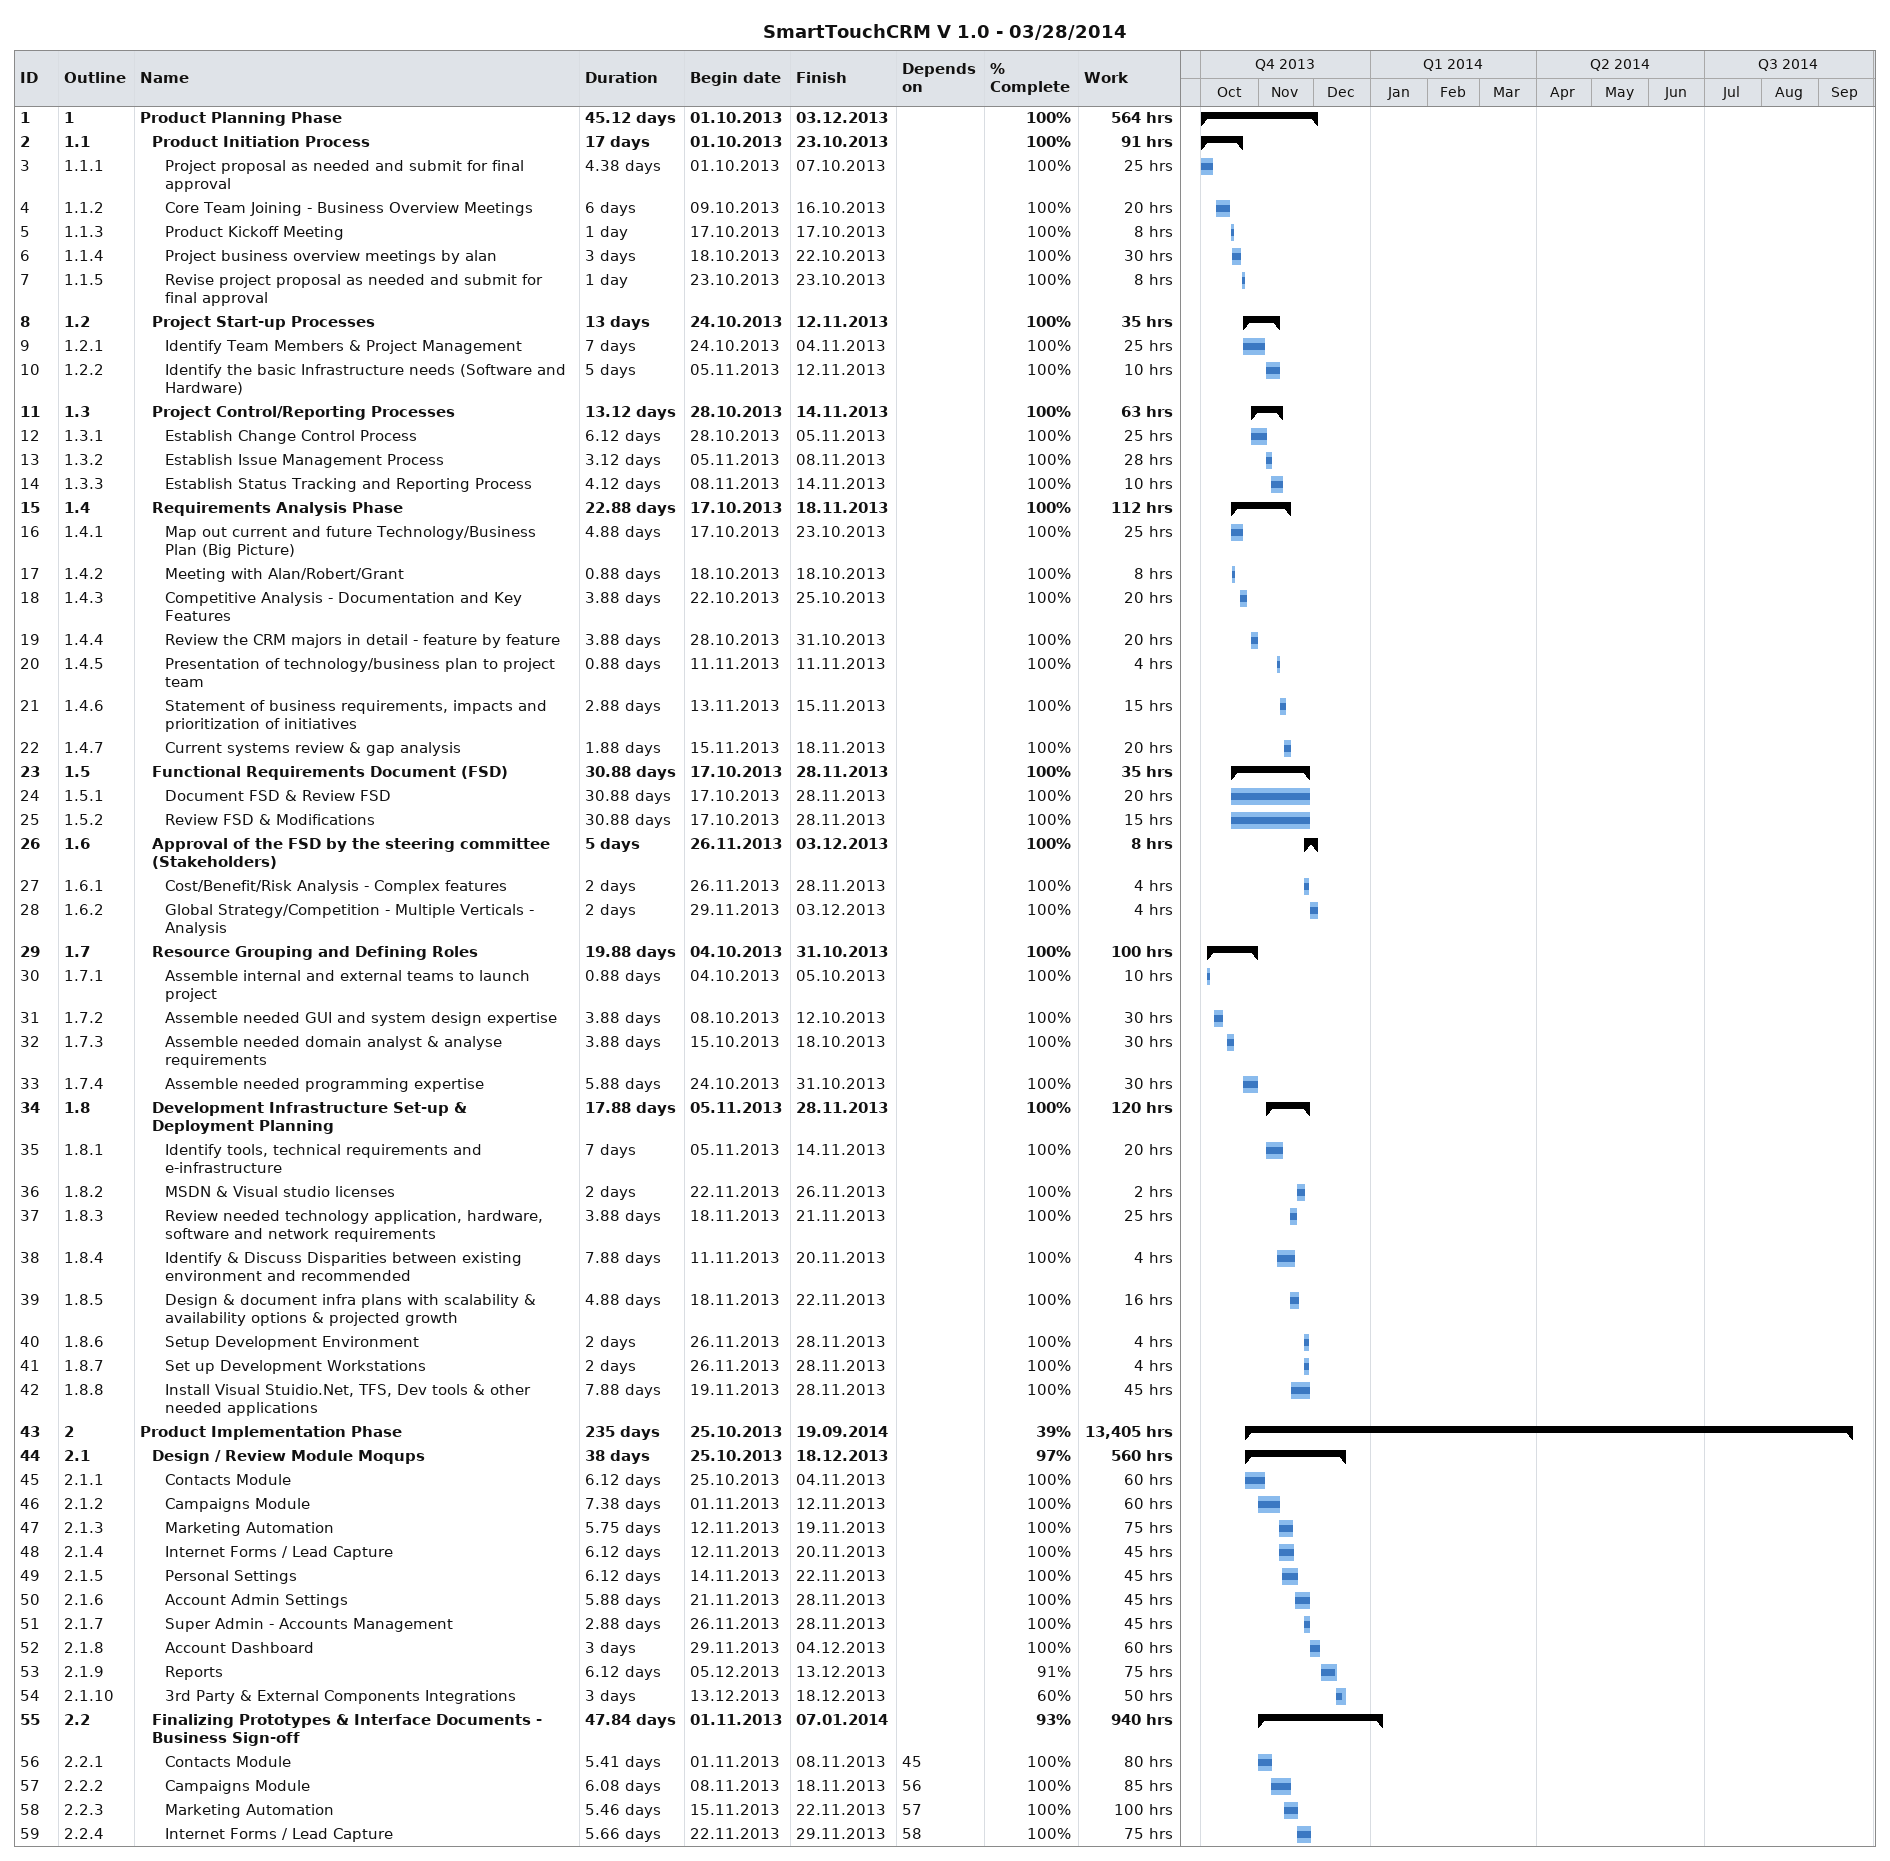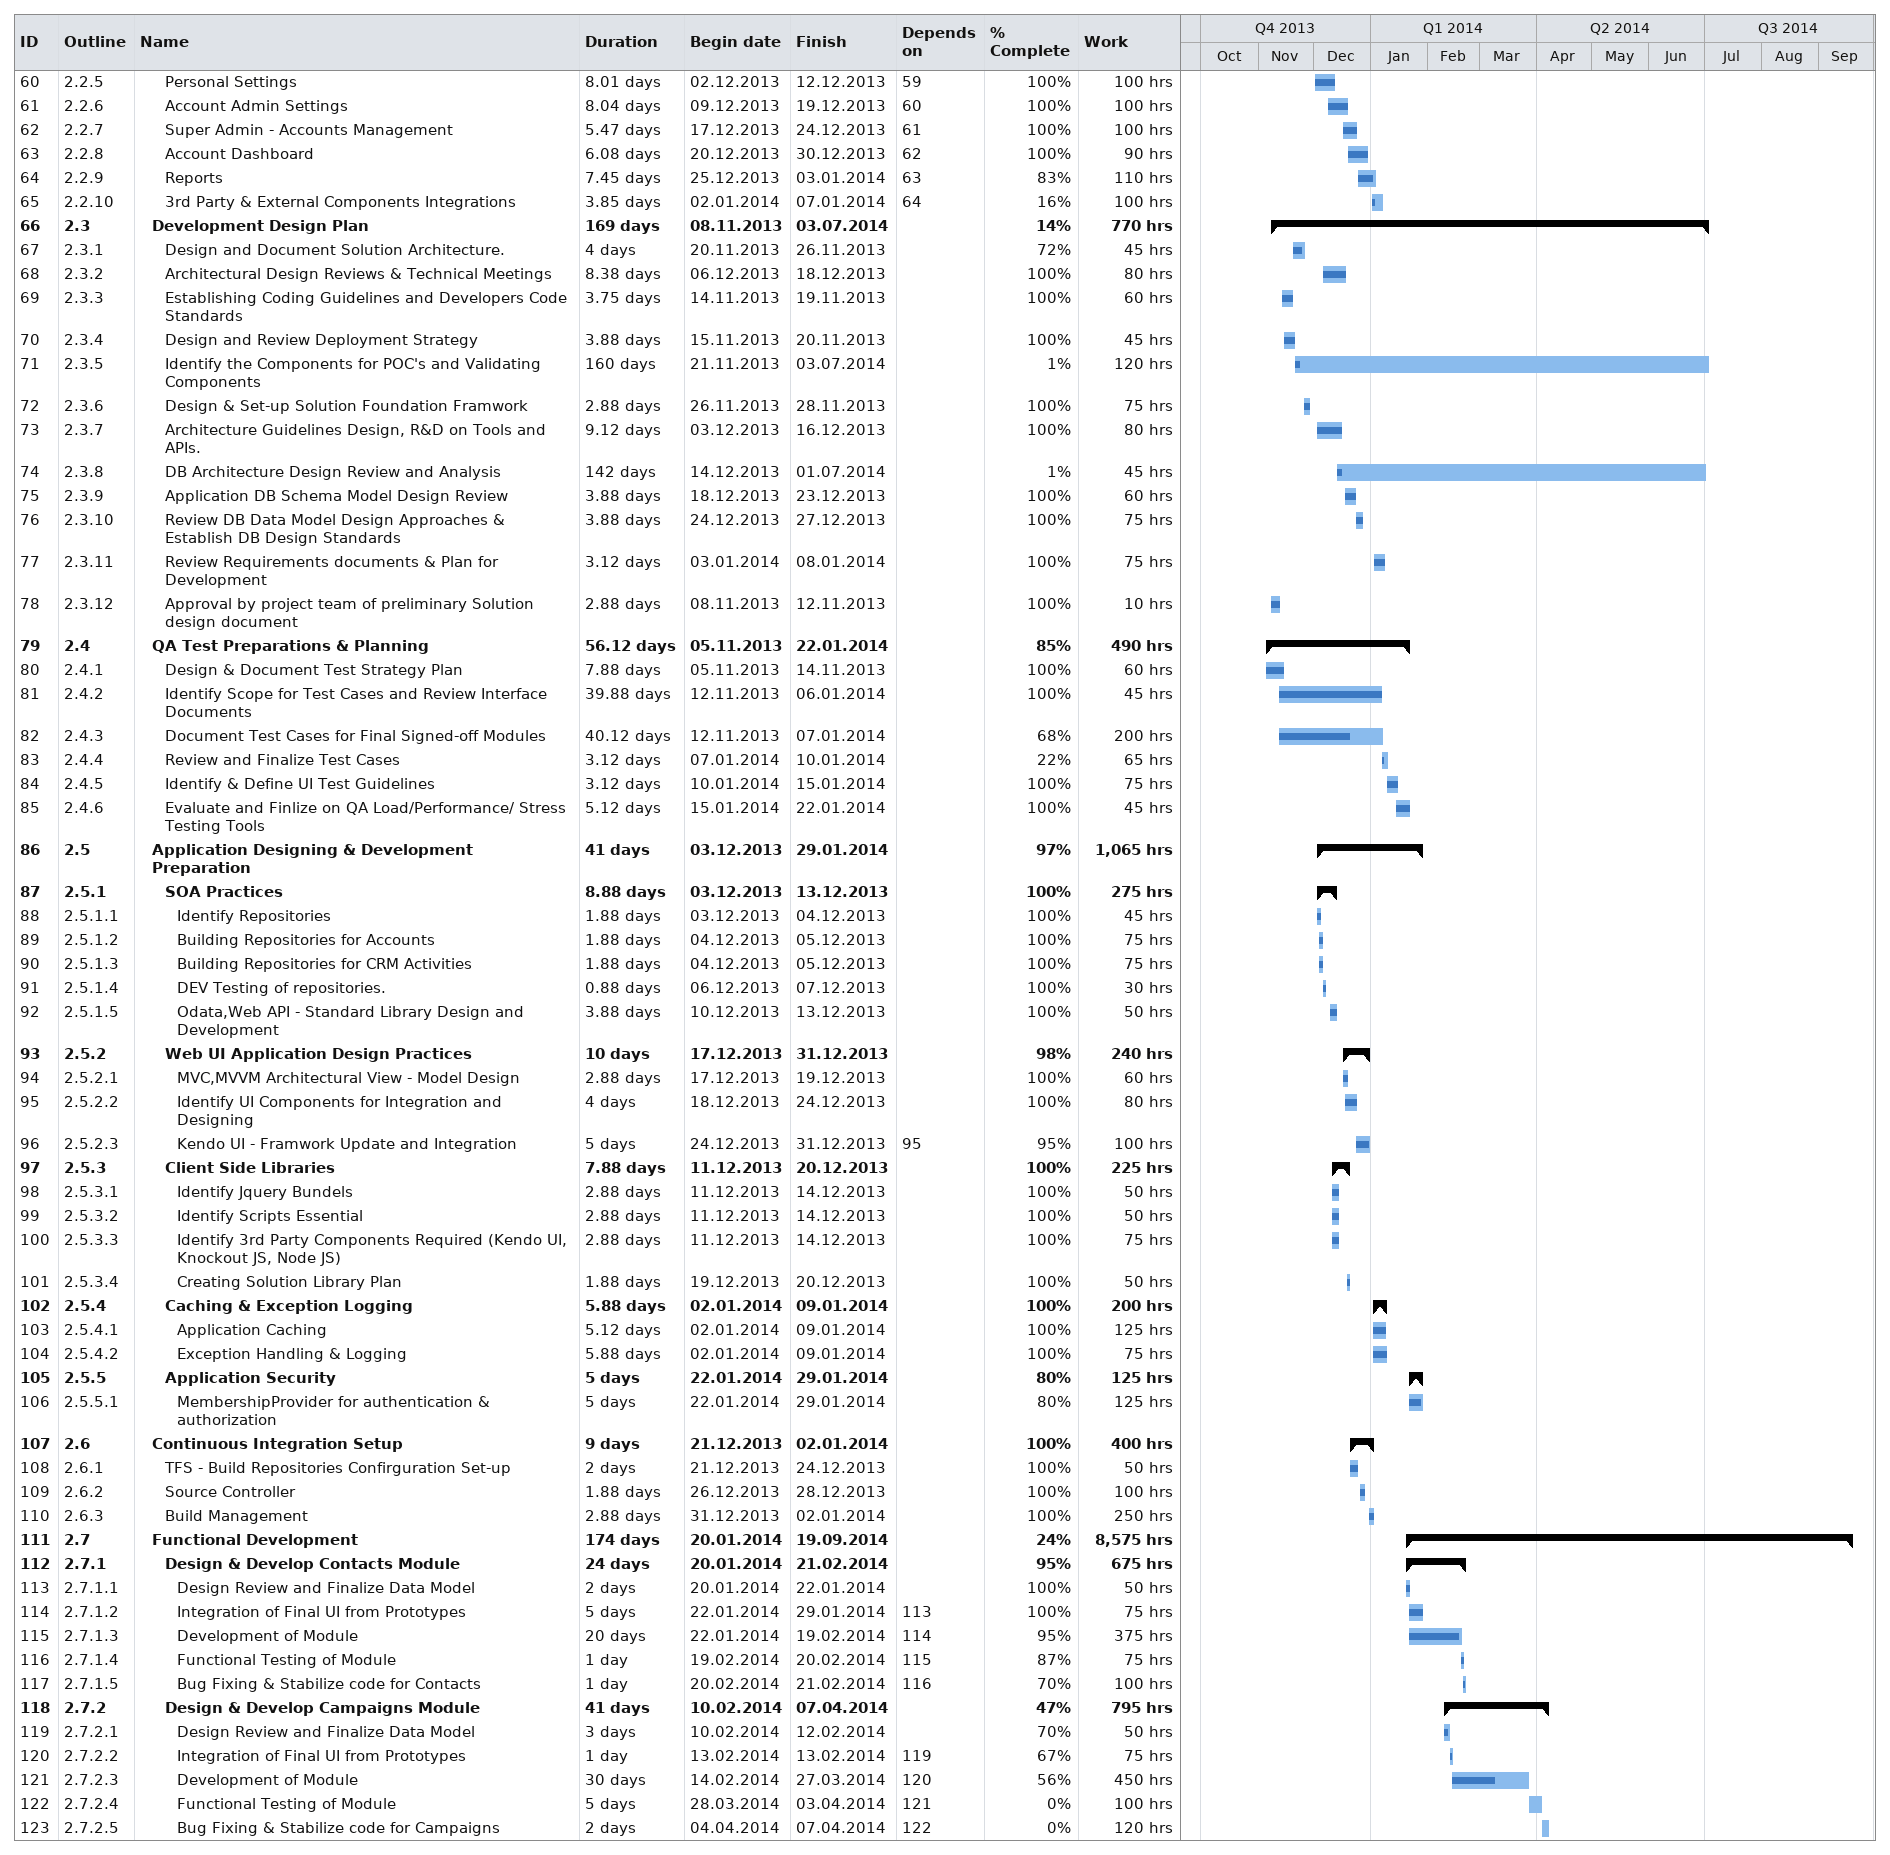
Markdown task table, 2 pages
SmartTouchCRM V 1.0 - 03/28/2014

| ID | WBS | Task | Duration | Start | Finish | Predecessors | % complete | Work (h) |
|---|---|---|---|---|---|---|---|---|
| 1 | 1 | **Product Planning Phase** | 45.12d | 2013-10-01 | 2013-12-03 |  | 100 | 564 |
| 2 | 1.1 | **Product Initiation Process** | 17d | 2013-10-01 | 2013-10-23 |  | 100 | 91 |
| 3 | 1.1.1 | Project proposal as needed and submit for final approval | 4.38d | 2013-10-01 | 2013-10-07 |  | 100 | 25 |
| 4 | 1.1.2 | Core Team Joining - Business Overview Meetings | 6d | 2013-10-09 | 2013-10-16 |  | 100 | 20 |
| 5 | 1.1.3 | Product Kickoff Meeting | 1d | 2013-10-17 | 2013-10-17 |  | 100 | 8 |
| 6 | 1.1.4 | Project business overview meetings by alan | 3d | 2013-10-18 | 2013-10-22 |  | 100 | 30 |
| 7 | 1.1.5 | Revise project proposal as needed and submit for final approval | 1d | 2013-10-23 | 2013-10-23 |  | 100 | 8 |
| 8 | 1.2 | **Project Start-up Processes** | 13d | 2013-10-24 | 2013-11-12 |  | 100 | 35 |
| 9 | 1.2.1 | Identify Team Members & Project Management | 7d | 2013-10-24 | 2013-11-04 |  | 100 | 25 |
| 10 | 1.2.2 | Identify the basic Infrastructure needs (Software and Hardware) | 5d | 2013-11-05 | 2013-11-12 |  | 100 | 10 |
| 11 | 1.3 | **Project Control/Reporting Processes** | 13.12d | 2013-10-28 | 2013-11-14 |  | 100 | 63 |
| 12 | 1.3.1 | Establish Change Control Process | 6.12d | 2013-10-28 | 2013-11-05 |  | 100 | 25 |
| 13 | 1.3.2 | Establish Issue Management Process | 3.12d | 2013-11-05 | 2013-11-08 |  | 100 | 28 |
| 14 | 1.3.3 | Establish Status Tracking and Reporting Process | 4.12d | 2013-11-08 | 2013-11-14 |  | 100 | 10 |
| 15 | 1.4 | **Requirements Analysis Phase** | 22.88d | 2013-10-17 | 2013-11-18 |  | 100 | 112 |
| 16 | 1.4.1 | Map out current and future Technology/Business Plan (Big Picture) | 4.88d | 2013-10-17 | 2013-10-23 |  | 100 | 25 |
| 17 | 1.4.2 | Meeting with Alan/Robert/Grant | 0.88d | 2013-10-18 | 2013-10-18 |  | 100 | 8 |
| 18 | 1.4.3 | Competitive Analysis - Documentation and Key Features | 3.88d | 2013-10-22 | 2013-10-25 |  | 100 | 20 |
| 19 | 1.4.4 | Review the CRM majors in detail - feature by feature | 3.88d | 2013-10-28 | 2013-10-31 |  | 100 | 20 |
| 20 | 1.4.5 | Presentation of technology/business plan to project team | 0.88d | 2013-11-11 | 2013-11-11 |  | 100 | 4 |
| 21 | 1.4.6 | Statement of business requirements, impacts and prioritization of initiatives | 2.88d | 2013-11-13 | 2013-11-15 |  | 100 | 15 |
| 22 | 1.4.7 | Current systems review & gap analysis | 1.88d | 2013-11-15 | 2013-11-18 |  | 100 | 20 |
| 23 | 1.5 | **Functional Requirements Document (FSD)** | 30.88d | 2013-10-17 | 2013-11-28 |  | 100 | 35 |
| 24 | 1.5.1 | Document FSD & Review FSD | 30.88d | 2013-10-17 | 2013-11-28 |  | 100 | 20 |
| 25 | 1.5.2 | Review FSD & Modifications | 30.88d | 2013-10-17 | 2013-11-28 |  | 100 | 15 |
| 26 | 1.6 | **Approval of the FSD by the steering committee (Stakeholders)** | 5d | 2013-11-26 | 2013-12-03 |  | 100 | 8 |
| 27 | 1.6.1 | Cost/Benefit/Risk Analysis - Complex features | 2d | 2013-11-26 | 2013-11-28 |  | 100 | 4 |
| 28 | 1.6.2 | Global Strategy/Competition - Multiple Verticals - Analysis | 2d | 2013-11-29 | 2013-12-03 |  | 100 | 4 |
| 29 | 1.7 | **Resource Grouping and Defining Roles** | 19.88d | 2013-10-04 | 2013-10-31 |  | 100 | 100 |
| 30 | 1.7.1 | Assemble internal and external teams to launch project | 0.88d | 2013-10-04 | 2013-10-05 |  | 100 | 10 |
| 31 | 1.7.2 | Assemble needed GUI and system design expertise | 3.88d | 2013-10-08 | 2013-10-12 |  | 100 | 30 |
| 32 | 1.7.3 | Assemble needed domain analyst & analyse requirements | 3.88d | 2013-10-15 | 2013-10-18 |  | 100 | 30 |
| 33 | 1.7.4 | Assemble needed programming expertise | 5.88d | 2013-10-24 | 2013-10-31 |  | 100 | 30 |
| 34 | 1.8 | **Development Infrastructure Set-up & Deployment Planning** | 17.88d | 2013-11-05 | 2013-11-28 |  | 100 | 120 |
| 35 | 1.8.1 | Identify tools, technical requirements and e-infrastructure | 7d | 2013-11-05 | 2013-11-14 |  | 100 | 20 |
| 36 | 1.8.2 | MSDN & Visual studio licenses | 2d | 2013-11-22 | 2013-11-26 |  | 100 | 2 |
| 37 | 1.8.3 | Review needed technology application, hardware, software and network requirements | 3.88d | 2013-11-18 | 2013-11-21 |  | 100 | 25 |
| 38 | 1.8.4 | Identify & Discuss Disparities between existing environment and recommended | 7.88d | 2013-11-11 | 2013-11-20 |  | 100 | 4 |
| 39 | 1.8.5 | Design & document infra plans with scalability & availability options & projected growth | 4.88d | 2013-11-18 | 2013-11-22 |  | 100 | 16 |
| 40 | 1.8.6 | Setup Development Environment | 2d | 2013-11-26 | 2013-11-28 |  | 100 | 4 |
| 41 | 1.8.7 | Set up Development Workstations | 2d | 2013-11-26 | 2013-11-28 |  | 100 | 4 |
| 42 | 1.8.8 | Install Visual Stuidio.Net, TFS, Dev tools & other needed applications | 7.88d | 2013-11-19 | 2013-11-28 |  | 100 | 45 |
| 43 | 2 | **Product Implementation Phase** | 235d | 2013-10-25 | 2014-09-19 |  | 39 | 13405 |
| 44 | 2.1 | **Design / Review Module Moqups** | 38d | 2013-10-25 | 2013-12-18 |  | 97 | 560 |
| 45 | 2.1.1 | Contacts Module | 6.12d | 2013-10-25 | 2013-11-04 |  | 100 | 60 |
| 46 | 2.1.2 | Campaigns Module | 7.38d | 2013-11-01 | 2013-11-12 |  | 100 | 60 |
| 47 | 2.1.3 | Marketing Automation | 5.75d | 2013-11-12 | 2013-11-19 |  | 100 | 75 |
| 48 | 2.1.4 | Internet Forms / Lead Capture | 6.12d | 2013-11-12 | 2013-11-20 |  | 100 | 45 |
| 49 | 2.1.5 | Personal Settings | 6.12d | 2013-11-14 | 2013-11-22 |  | 100 | 45 |
| 50 | 2.1.6 | Account Admin Settings | 5.88d | 2013-11-21 | 2013-11-28 |  | 100 | 45 |
| 51 | 2.1.7 | Super Admin - Accounts Management | 2.88d | 2013-11-26 | 2013-11-28 |  | 100 | 45 |
| 52 | 2.1.8 | Account Dashboard | 3d | 2013-11-29 | 2013-12-04 |  | 100 | 60 |
| 53 | 2.1.9 | Reports | 6.12d | 2013-12-05 | 2013-12-13 |  | 91 | 75 |
| 54 | 2.1.10 | 3rd Party & External Components Integrations | 3d | 2013-12-13 | 2013-12-18 |  | 60 | 50 |
| 55 | 2.2 | **Finalizing Prototypes & Interface Documents - Business Sign-off** | 47.84d | 2013-11-01 | 2014-01-07 |  | 93 | 940 |
| 56 | 2.2.1 | Contacts Module | 5.41d | 2013-11-01 | 2013-11-08 | 45 | 100 | 80 |
| 57 | 2.2.2 | Campaigns Module | 6.08d | 2013-11-08 | 2013-11-18 | 56 | 100 | 85 |
| 58 | 2.2.3 | Marketing Automation | 5.46d | 2013-11-15 | 2013-11-22 | 57 | 100 | 100 |
| 59 | 2.2.4 | Internet Forms / Lead Capture | 5.66d | 2013-11-22 | 2013-11-29 | 58 | 100 | 75 |
| 60 | 2.2.5 | Personal Settings | 8.01d | 2013-12-02 | 2013-12-12 | 59 | 100 | 100 |
| 61 | 2.2.6 | Account Admin Settings | 8.04d | 2013-12-09 | 2013-12-19 | 60 | 100 | 100 |
| 62 | 2.2.7 | Super Admin - Accounts Management | 5.47d | 2013-12-17 | 2013-12-24 | 61 | 100 | 100 |
| 63 | 2.2.8 | Account Dashboard | 6.08d | 2013-12-20 | 2013-12-30 | 62 | 100 | 90 |
| 64 | 2.2.9 | Reports | 7.45d | 2013-12-25 | 2014-01-03 | 63 | 83 | 110 |
| 65 | 2.2.10 | 3rd Party & External Components Integrations | 3.85d | 2014-01-02 | 2014-01-07 | 64 | 16 | 100 |
| 66 | 2.3 | **Development Design Plan** | 169d | 2013-11-08 | 2014-07-03 |  | 14 | 770 |
| 67 | 2.3.1 | Design and Document Solution Architecture. | 4d | 2013-11-20 | 2013-11-26 |  | 72 | 45 |
| 68 | 2.3.2 | Architectural Design Reviews & Technical Meetings | 8.38d | 2013-12-06 | 2013-12-18 |  | 100 | 80 |
| 69 | 2.3.3 | Establishing Coding Guidelines and Developers Code Standards | 3.75d | 2013-11-14 | 2013-11-19 |  | 100 | 60 |
| 70 | 2.3.4 | Design and Review Deployment Strategy | 3.88d | 2013-11-15 | 2013-11-20 |  | 100 | 45 |
| 71 | 2.3.5 | Identify the Components for POC's and Validating Components | 160d | 2013-11-21 | 2014-07-03 |  | 1 | 120 |
| 72 | 2.3.6 | Design & Set-up Solution Foundation Framwork | 2.88d | 2013-11-26 | 2013-11-28 |  | 100 | 75 |
| 73 | 2.3.7 | Architecture Guidelines Design, R&D on Tools and APIs. | 9.12d | 2013-12-03 | 2013-12-16 |  | 100 | 80 |
| 74 | 2.3.8 | DB Architecture Design Review and Analysis | 142d | 2013-12-14 | 2014-07-01 |  | 1 | 45 |
| 75 | 2.3.9 | Application DB Schema Model Design Review | 3.88d | 2013-12-18 | 2013-12-23 |  | 100 | 60 |
| 76 | 2.3.10 | Review DB Data Model Design Approaches & Establish DB Design Standards | 3.88d | 2013-12-24 | 2013-12-27 |  | 100 | 75 |
| 77 | 2.3.11 | Review Requirements documents & Plan for Development | 3.12d | 2014-01-03 | 2014-01-08 |  | 100 | 75 |
| 78 | 2.3.12 | Approval by project team of preliminary Solution design document | 2.88d | 2013-11-08 | 2013-11-12 |  | 100 | 10 |
| 79 | 2.4 | **QA Test Preparations & Planning** | 56.12d | 2013-11-05 | 2014-01-22 |  | 85 | 490 |
| 80 | 2.4.1 | Design & Document Test Strategy Plan | 7.88d | 2013-11-05 | 2013-11-14 |  | 100 | 60 |
| 81 | 2.4.2 | Identify Scope for Test Cases and Review Interface Documents | 39.88d | 2013-11-12 | 2014-01-06 |  | 100 | 45 |
| 82 | 2.4.3 | Document Test Cases for Final Signed-off Modules | 40.12d | 2013-11-12 | 2014-01-07 |  | 68 | 200 |
| 83 | 2.4.4 | Review and Finalize Test Cases | 3.12d | 2014-01-07 | 2014-01-10 |  | 22 | 65 |
| 84 | 2.4.5 | Identify & Define UI Test Guidelines | 3.12d | 2014-01-10 | 2014-01-15 |  | 100 | 75 |
| 85 | 2.4.6 | Evaluate and Finlize on QA Load/Performance/ Stress Testing Tools | 5.12d | 2014-01-15 | 2014-01-22 |  | 100 | 45 |
| 86 | 2.5 | **Application Designing & Development Preparation** | 41d | 2013-12-03 | 2014-01-29 |  | 97 | 1065 |
| 87 | 2.5.1 | **SOA Practices** | 8.88d | 2013-12-03 | 2013-12-13 |  | 100 | 275 |
| 88 | 2.5.1.1 | Identify Repositories | 1.88d | 2013-12-03 | 2013-12-04 |  | 100 | 45 |
| 89 | 2.5.1.2 | Building Repositories for Accounts | 1.88d | 2013-12-04 | 2013-12-05 |  | 100 | 75 |
| 90 | 2.5.1.3 | Building Repositories for CRM Activities | 1.88d | 2013-12-04 | 2013-12-05 |  | 100 | 75 |
| 91 | 2.5.1.4 | DEV Testing of repositories. | 0.88d | 2013-12-06 | 2013-12-07 |  | 100 | 30 |
| 92 | 2.5.1.5 | Odata,Web API - Standard Library Design and Development | 3.88d | 2013-12-10 | 2013-12-13 |  | 100 | 50 |
| 93 | 2.5.2 | **Web UI Application Design Practices** | 10d | 2013-12-17 | 2013-12-31 |  | 98 | 240 |
| 94 | 2.5.2.1 | MVC,MVVM Architectural View - Model Design | 2.88d | 2013-12-17 | 2013-12-19 |  | 100 | 60 |
| 95 | 2.5.2.2 | Identify UI Components for Integration and Designing | 4d | 2013-12-18 | 2013-12-24 |  | 100 | 80 |
| 96 | 2.5.2.3 | Kendo UI - Framwork Update and Integration | 5d | 2013-12-24 | 2013-12-31 | 95 | 95 | 100 |
| 97 | 2.5.3 | **Client Side Libraries** | 7.88d | 2013-12-11 | 2013-12-20 |  | 100 | 225 |
| 98 | 2.5.3.1 | Identify Jquery Bundels | 2.88d | 2013-12-11 | 2013-12-14 |  | 100 | 50 |
| 99 | 2.5.3.2 | Identify Scripts Essential | 2.88d | 2013-12-11 | 2013-12-14 |  | 100 | 50 |
| 100 | 2.5.3.3 | Identify 3rd Party Components Required (Kendo UI, Knockout JS, Node JS) | 2.88d | 2013-12-11 | 2013-12-14 |  | 100 | 75 |
| 101 | 2.5.3.4 | Creating Solution Library Plan | 1.88d | 2013-12-19 | 2013-12-20 |  | 100 | 50 |
| 102 | 2.5.4 | **Caching & Exception Logging** | 5.88d | 2014-01-02 | 2014-01-09 |  | 100 | 200 |
| 103 | 2.5.4.1 | Application Caching | 5.12d | 2014-01-02 | 2014-01-09 |  | 100 | 125 |
| 104 | 2.5.4.2 | Exception Handling & Logging | 5.88d | 2014-01-02 | 2014-01-09 |  | 100 | 75 |
| 105 | 2.5.5 | **Application Security** | 5d | 2014-01-22 | 2014-01-29 |  | 80 | 125 |
| 106 | 2.5.5.1 | MembershipProvider for authentication & authorization | 5d | 2014-01-22 | 2014-01-29 |  | 80 | 125 |
| 107 | 2.6 | **Continuous Integration Setup** | 9d | 2013-12-21 | 2014-01-02 |  | 100 | 400 |
| 108 | 2.6.1 | TFS - Build Repositories Confirguration Set-up | 2d | 2013-12-21 | 2013-12-24 |  | 100 | 50 |
| 109 | 2.6.2 | Source Controller | 1.88d | 2013-12-26 | 2013-12-28 |  | 100 | 100 |
| 110 | 2.6.3 | Build Management | 2.88d | 2013-12-31 | 2014-01-02 |  | 100 | 250 |
| 111 | 2.7 | **Functional Development** | 174d | 2014-01-20 | 2014-09-19 |  | 24 | 8575 |
| 112 | 2.7.1 | **Design & Develop Contacts Module** | 24d | 2014-01-20 | 2014-02-21 |  | 95 | 675 |
| 113 | 2.7.1.1 | Design Review and Finalize Data Model | 2d | 2014-01-20 | 2014-01-22 |  | 100 | 50 |
| 114 | 2.7.1.2 | Integration of Final UI from Prototypes | 5d | 2014-01-22 | 2014-01-29 | 113 | 100 | 75 |
| 115 | 2.7.1.3 | Development of Module | 20d | 2014-01-22 | 2014-02-19 | 114 | 95 | 375 |
| 116 | 2.7.1.4 | Functional Testing of Module | 1d | 2014-02-19 | 2014-02-20 | 115 | 87 | 75 |
| 117 | 2.7.1.5 | Bug Fixing & Stabilize code for Contacts | 1d | 2014-02-20 | 2014-02-21 | 116 | 70 | 100 |
| 118 | 2.7.2 | **Design & Develop Campaigns Module** | 41d | 2014-02-10 | 2014-04-07 |  | 47 | 795 |
| 119 | 2.7.2.1 | Design Review and Finalize Data Model | 3d | 2014-02-10 | 2014-02-12 |  | 70 | 50 |
| 120 | 2.7.2.2 | Integration of Final UI from Prototypes | 1d | 2014-02-13 | 2014-02-13 | 119 | 67 | 75 |
| 121 | 2.7.2.3 | Development of Module | 30d | 2014-02-14 | 2014-03-27 | 120 | 56 | 450 |
| 122 | 2.7.2.4 | Functional Testing of Module | 5d | 2014-03-28 | 2014-04-03 | 121 | 0 | 100 |
| 123 | 2.7.2.5 | Bug Fixing & Stabilize code for Campaigns | 2d | 2014-04-04 | 2014-04-07 | 122 | 0 | 120 |
